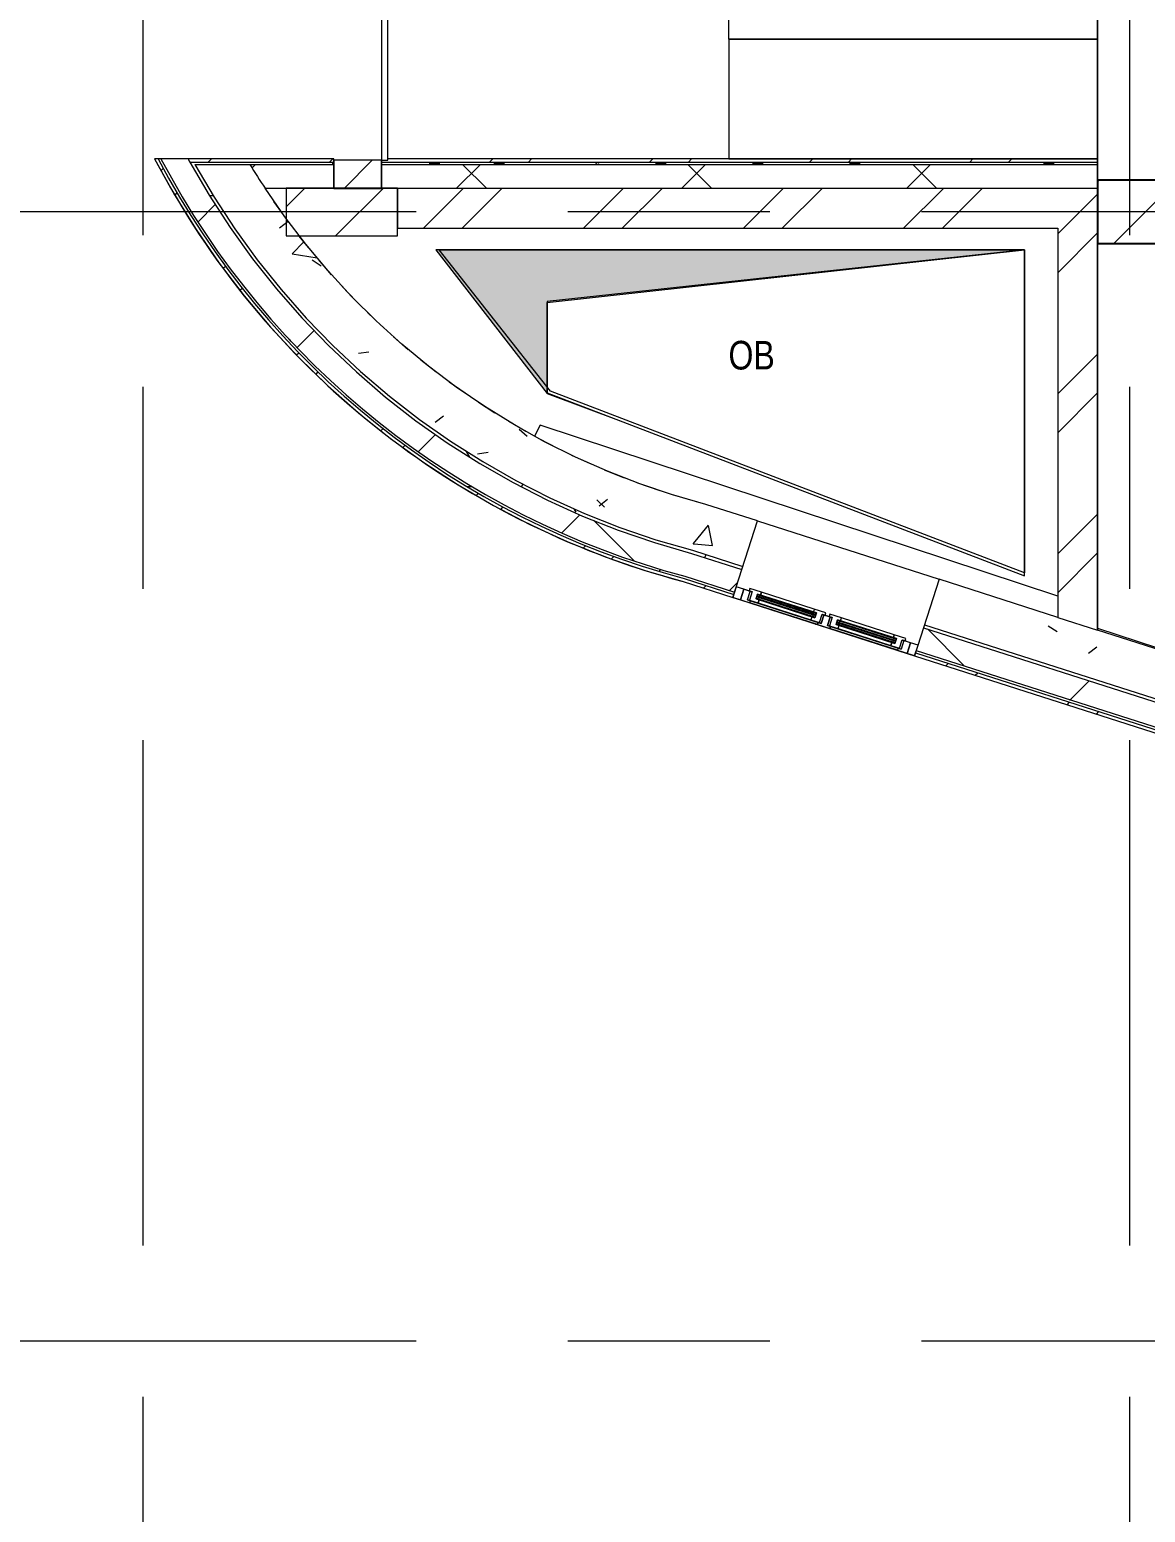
# Model space of a CAD drawing. Header units: millimetres. Extents: x 46431 to 216095, y -43515 to 31605.
# Drawn here: x 56621 to 63632, y -32459 to -23138 of the extents above; entities that cross this region are included whole.
import ezdxf

# ---------------------------------------------------------------- set-up
doc = ezdxf.new("R2010")
doc.units = ezdxf.units.MM
doc.linetypes.add('Осевые', pattern=[6350, 1270, -952.5, 3175, -952.5])
for name, color, linetype, lineweight in [('Двери', 7, 'Continuous', 9), ('Каркас_Импост', 7, 'Continuous', 9), ('Колонны', 7, 'Continuous', 9), ('Колонны-1', 7, 'Continuous', 25), ('Обобщенные модели', 7, 'Continuous', 9), ('Общие ребра', 7, 'Continuous', 9), ('Окна', 7, 'Continuous', 9), ('Окна-1', 7, 'Continuous', 18), ('Оси-2', 7, 'Осевые', 9), ('Остекление', 7, 'Continuous', 9), ('Панель', 7, 'Continuous', 9), ('Перекрытия', 7, 'Continuous', 9), ('Стены', 7, 'Continuous', 9), ('Стены-1', 7, 'Continuous', 18), ('Типовые аннотации', 7, 'Continuous', 9), ('Фундамент несущей конструкции', 7, 'Continuous', 9), ('Штриховка разреза-3', 7, 'Continuous', 9), ('Элементы узлов', 7, 'Continuous', 9), ('Элементы узлов-1', 7, 'Continuous', 5)]:
    doc.layers.add(name, color=color, linetype=linetype, lineweight=lineweight)
doc.layers.add('Обобщенные модели-1', color=7, linetype='Continuous', lineweight=9, true_color=0xffbc79)
doc.layers.add('Окна-2', color=7, linetype='Continuous', lineweight=9, true_color=0x804000)
doc.styles.add('Arial', font='Arial.ttf', dxfattribs={"width": 0.8, "height": 180})
pattern_1 = [(45, (0, 0), (-502.894, 502.894), []), (45, (0, 762), (-502.894, 502.894), [])]
pattern_2 = [(45, (0, 0), (-493.914, 493.914), []), (45, (493.9, 0), (-493.914, 493.914), [873.125, -174.625, 6.706, -167.919])]
pattern_3 = [(50, (0, 0), (1457.472, -127.512), [152.4, -1676.4]), (355, (0, 0), (-281.942, 1528.454), [121.92, -1341.12]), (100.451, (121.5, -10.6), (1175.54, 1400.933), [129.52, -1424.72]), (46.184, (0, 406.4), (2168.632, -336.34), [228.6, -2514.6]), (96.636, (180.7, 378.4), (1899.22, 1979.42), [194.28, -2137.08]), (351.184, (0, 406.4), (1899.24, 1979.4), [182.88, -2011.68]), (21, (203.2, 304.8), (1212.915, -818.121), [152.4, -1676.4]), (326, (203.2, 304.8), (494.417, 1473.504), [121.92, -1341.12]), (71.451, (304.3, 236.6), (1707.337, 655.37), [129.52, -1424.72]), (37.5, (0, 0), (24.7094, 676.4402), [67.056, -1257.808, 67.056, -1294.384, -1346.2]), (37.5, (0, 0), (24.7094, 676.4402), [-2686.304, 67.056, -1279.144]), (7.5, (0, 0), (534.558, 801.444), [67.056, -709.168, 67.056, -1227.328, -513.08]), (7.5, (0, 0), (534.558, 801.444), [-2070.608, 67.056, -446.024]), (327.5, (-453.14, 0), (1084.7275, -45.8312), [67.056, -440.944, 67.056, -1517.904, -2103.12]), (327.5, (-453.14, 0), (1084.7275, -45.8312), [-2092.96, 67.056, -2036.064]), (317.5, (-656.3, 0), (1185.035, 203.414), [67.056, -593.344, 67.056, -985.52, -1493.52]), (317.5, (-656.3, 0), (1185.035, 203.414), [-1712.976, 67.056, -1426.464])]
pattern_4 = [(0, (0, 0), (812.8, 203.2), [67.056, -542.544, 67.056, -542.544, -3251.2]), (0, (0, 0), (812.8, 203.2), [-1219.2, 67.056, -1152.144, 67.056, -542.544, -1422.4]), (0, (0, 0), (812.8, 203.2), [-3048, 67.056, -339.344, 67.056, -948.944]), (120, (304.8, 101.6), (-582.37636, 602.30545), [67.056, -542.544, 67.056, -542.544, -3251.2]), (120, (304.8, 101.6), (-582.37636, 602.30545), [-1219.2, 67.056, -1152.144, 67.056, -542.544, -1422.4]), (120, (304.8, 101.6), (-582.37636, 602.30545), [-3048, 67.056, -339.344, 67.056, -948.944]), (240, (406.4, 508), (-230.42364, -805.50545), [67.056, -542.544, 67.056, -542.544, -3251.2]), (240, (406.4, 508), (-230.42364, -805.50545), [-1219.2, 67.056, -1152.144, 67.056, -542.544, -1422.4]), (240, (406.4, 508), (-230.42364, -805.50545), [-3048, 67.056, -339.344, 67.056, -948.944])]
pattern_5 = [(45, (0, 0), (-707.107, 707.107), []), (135, (0, 0), (-707.107, -707.107), [])]

# ---------------------------------------------------------------- blocks, each defined once
blk = doc.blocks.new('Стена наружная на отм_-10_450 - Стена наружная на отм_-10_450-507337-План 1-го этажа на отм_ -6_000')
at = {"layer": 'Фундамент несущей конструкции'}
for p, q in [((59829.5, -25623.3), (59793.2, -25693)), ((63081.6, -26698.9), (59829.5, -25623.3))]:
    blk.add_line(p, q, dxfattribs=at)
blk = doc.blocks.new('Колонна 40-55 - Колонна 40-55-731198-План 1-го этажа на отм_ -6_000')
at = {"layer": 'Колонны'}
h = blk.add_hatch(dxfattribs=at)
h.set_pattern_fill('FP_8', color=256, style=0, pattern_type=2)
h.set_pattern_definition(pattern_2)
h.paths.add_polyline_path([(63331.6, -24482.9), (63731.6, -24482.9), (63731.6, -24082.9), (63331.6, -24082.9), (63331.6, -24321.8)], flags=0)
at = {"layer": 'Колонны-1'}
for p, q in [((63731.6, -24082.9), (63331.6, -24082.9)), ((63331.6, -24082.9), (63331.6, -24482.9)), ((63731.6, -24482.9), (63731.6, -24082.9)), ((63331.6, -24482.9), (63731.6, -24482.9))]:
    blk.add_line(p, q, dxfattribs=at)
blk = doc.blocks.new('Окно 2-Распашное - Один переплет с многокамерным стеклопакетом - 30674-99 - ОК-1 1200-1800-V20-План 1-го этажа на отм_ -6_000')
at = {"layer": 'Каркас_Импост'}
for p, q in [((-550, 252.5), (-550, 182.5)), ((-487, 252.5), (-550, 252.5)), ((-507, 182.5), (-507, 238.5)), ((-507, 238.5), (-487, 238.5)), ((-21, 238.5), (-507, 238.5)), ((-507, 182.5), (-507, 238.5)), ((-438, 236.5), (-495, 236.5)), ((-495, 236.5), (-495, 180.5)), ((-487, 238.5), (-487, 252.5)), ((-487, 252.5), (-41, 252.5)), ((-487, 238.5), (-487, 252.5)), ((-41, 238.5), (-487, 238.5)), ((-458, 184.5), (-458, 216.5)), ((-458, 216.5), (-438, 216.5)), ((-70, 216.5), (-458, 216.5)), ((-458, 216.5), (-458, 184.5)), ((-438, 216.5), (-438, 236.5)), ((-90, 236.5), (-438, 236.5)), ((-438, 236.5), (-438, 216.5)), ((-438, 216.5), (-90, 216.5)), ((-33, 236.5), (-90, 236.5)), ((-90, 236.5), (-90, 216.5)), ((-90, 236.5), (-90, 216.5)), ((-90, 216.5), (-70, 216.5)), ((-70, 216.5), (-70, 184.5)), ((-70, 216.5), (-70, 184.5)), ((41, 252.5), (-41, 252.5)), ((-41, 252.5), (-41, 238.5)), ((-41, 238.5), (-41, 252.5)), ((-41, 238.5), (-21, 238.5)), ((-33, 180.5), (-33, 236.5)), ((-21, 238.5), (-21, 182.5)), ((-21, 182.5), (-21, 238.5)), ((21, 182.5), (21, 238.5)), ((21, 238.5), (41, 238.5)), ((21, 238.5), (21, 182.5)), ((507, 238.5), (21, 238.5)), ((90, 236.5), (33, 236.5)), ((33, 236.5), (33, 180.5)), ((41, 238.5), (41, 252.5)), ((41, 252.5), (487, 252.5)), ((41, 252.5), (41, 238.5)), ((487, 238.5), (41, 238.5)), ((70, 184.5), (70, 216.5)), ((70, 216.5), (90, 216.5)), ((458, 216.5), (70, 216.5)), ((70, 184.5), (70, 216.5)), ((90, 216.5), (90, 236.5)), ((90, 216.5), (90, 236.5)), ((438, 236.5), (90, 236.5)), ((90, 216.5), (438, 216.5)), ((438, 236.5), (438, 216.5)), ((495, 236.5), (438, 236.5)), ((438, 216.5), (438, 236.5)), ((438, 216.5), (458, 216.5)), ((458, 216.5), (458, 184.5)), ((458, 184.5), (458, 216.5)), ((550, 252.5), (487, 252.5)), ((487, 252.5), (487, 238.5)), ((487, 252.5), (487, 238.5)), ((487, 238.5), (507, 238.5)), ((495, 180.5), (495, 236.5)), ((507, 238.5), (507, 182.5)), ((507, 238.5), (507, 182.5)), ((550, 182.5), (550, 252.5)), ((-550, 182.5), (-507, 182.5)), ((-495, 180.5), (-515, 180.5)), ((-515, 180.5), (-515, 166.5)), ((-515, 166.5), (-438, 166.5)), ((-495, 182.5), (-507, 182.5)), ((-438, 184.5), (-458, 184.5)), ((-458, 184.5), (-70, 184.5)), ((-438, 166.5), (-438, 184.5)), ((-90, 184.5), (-438, 184.5)), ((-438, 184.5), (-438, 166.5)), ((-438, 166.5), (-90, 166.5)), ((-70, 184.5), (-90, 184.5)), ((-90, 184.5), (-90, 166.5)), ((-90, 184.5), (-90, 166.5)), ((-90, 166.5), (-13, 166.5)), ((-21, 182.5), (-33, 182.5)), ((-13, 180.5), (-33, 180.5)), ((-21, 182.5), (21, 182.5)), ((-13, 166.5), (-13, 180.5)), ((33, 180.5), (13, 180.5)), ((13, 180.5), (13, 166.5)), ((13, 166.5), (90, 166.5)), ((33, 182.5), (21, 182.5)), ((90, 184.5), (70, 184.5)), ((70, 184.5), (458, 184.5)), ((90, 166.5), (90, 184.5)), ((90, 166.5), (90, 184.5)), ((438, 184.5), (90, 184.5)), ((90, 166.5), (438, 166.5)), ((458, 184.5), (438, 184.5)), ((438, 184.5), (438, 166.5)), ((438, 166.5), (438, 184.5)), ((438, 166.5), (515, 166.5)), ((507, 182.5), (495, 182.5)), ((515, 180.5), (495, 180.5)), ((507, 182.5), (550, 182.5)), ((515, 166.5), (515, 180.5))]:
    blk.add_line(p, q, dxfattribs=at)
at = {"layer": 'Окна'}
for p, q in [((-437.6, 252.5), (-487, 252.5)), ((-487, 252.5), (-474.6, 252.5)), ((-443, 202.5), (-443, 212.5)), ((-85, 212.5), (-443, 212.5)), ((-443, 202.5), (-85, 202.5)), ((-443, 188.5), (-443, 198.5)), ((-85, 198.5), (-443, 198.5)), ((-443, 188.5), (-85, 188.5)), ((-85, 202.5), (-85, 212.5)), ((-85, 188.5), (-85, 198.5)), ((-53.3, 252.5), (-41, 252.5)), ((53.3, 252.5), (41, 252.5)), ((85, 202.5), (85, 212.5)), ((85, 212.5), (443, 212.5)), ((443, 202.5), (85, 202.5)), ((85, 188.5), (85, 198.5)), ((85, 198.5), (443, 198.5)), ((443, 188.5), (85, 188.5)), ((438.2, 252.5), (487, 252.5)), ((443, 202.5), (443, 212.5)), ((443, 188.5), (443, 198.5)), ((487, 252.5), (474.8, 252.5))]:
    blk.add_line(p, q, dxfattribs=at)
at = {"layer": 'Окна-1'}
for p, q in [((-458, 212.5), (-458, 202.5)), ((-443, 212.5), (-458, 212.5)), ((-458, 202.5), (-443, 202.5)), ((-458, 198.5), (-458, 188.5)), ((-443, 198.5), (-458, 198.5)), ((-458, 188.5), (-443, 188.5)), ((-443, 202.5), (-443, 212.5)), ((-443, 188.5), (-443, 198.5)), ((-70, 212.5), (-85, 212.5)), ((-85, 212.5), (-85, 202.5)), ((-85, 202.5), (-70, 202.5)), ((-70, 198.5), (-85, 198.5)), ((-85, 198.5), (-85, 188.5)), ((-85, 188.5), (-70, 188.5)), ((-70, 202.5), (-70, 212.5)), ((-70, 188.5), (-70, 198.5)), ((70, 212.5), (85, 212.5)), ((70, 202.5), (70, 212.5)), ((85, 202.5), (70, 202.5)), ((70, 198.5), (85, 198.5)), ((70, 188.5), (70, 198.5)), ((85, 188.5), (70, 188.5)), ((85, 212.5), (85, 202.5)), ((85, 198.5), (85, 188.5)), ((443, 212.5), (458, 212.5)), ((443, 202.5), (443, 212.5)), ((458, 202.5), (443, 202.5)), ((443, 198.5), (458, 198.5)), ((443, 188.5), (443, 198.5)), ((458, 188.5), (443, 188.5)), ((458, 212.5), (458, 202.5)), ((458, 198.5), (458, 188.5))]:
    blk.add_line(p, q, dxfattribs=at)
at = {"layer": 'Окна-2'}
for p, q in [((-600, 252.5), (-600, 182.5)), ((-550, 252.5), (-600, 252.5)), ((-550, 182.5), (-550, 252.5)), ((550, 252.5), (-550, 252.5)), ((-550, 182.5), (-550, 252.5)), ((600, 252.5), (550, 252.5)), ((550, 252.5), (550, 182.5)), ((550, 182.5), (550, 252.5)), ((600, 182.5), (600, 252.5)), ((-600, 182.5), (-550, 182.5)), ((-550, 182.5), (-495, 182.5)), ((-33, 182.5), (33, 182.5)), ((495, 182.5), (550, 182.5)), ((550, 182.5), (600, 182.5))]:
    blk.add_line(p, q, dxfattribs=at)
at = {"layer": 'Остекление'}
for p, q in [((-70, 216.5), (-458, 216.5)), ((-458, 216.5), (-458, 212.5)), ((-458, 212.5), (-70, 212.5)), ((-70, 202.5), (-458, 202.5)), ((-458, 202.5), (-458, 198.5)), ((-458, 198.5), (-70, 198.5)), ((-70, 188.5), (-458, 188.5)), ((-458, 188.5), (-458, 184.5)), ((-70, 212.5), (-70, 216.5)), ((-70, 198.5), (-70, 202.5)), ((-70, 184.5), (-70, 188.5)), ((70, 212.5), (70, 216.5)), ((70, 216.5), (458, 216.5)), ((458, 212.5), (70, 212.5)), ((70, 198.5), (70, 202.5)), ((70, 202.5), (458, 202.5)), ((458, 198.5), (70, 198.5)), ((70, 184.5), (70, 188.5)), ((70, 188.5), (458, 188.5)), ((458, 216.5), (458, 212.5)), ((458, 202.5), (458, 198.5)), ((458, 188.5), (458, 184.5)), ((-458, 184.5), (-70, 184.5)), ((458, 184.5), (70, 184.5))]:
    blk.add_line(p, q, dxfattribs=at)
blk = doc.blocks.new('Дверь-Подъемная-Сборная - ДН2_3550 x 4500 мм-8235996-План 1-го этажа на отм_ -6_000')
at = {"layer": 'Панель'}
for p, q in [((1775, -150), (-1775, -150)), ((-1775, -150), (-1775, -190)), ((1775, -190), (1775, -150)), ((-1775, -190), (1775, -190))]:
    blk.add_line(p, q, dxfattribs=at)
blk = doc.blocks.new('170_ОтверстиеТРАПЕЦИЯВертикальное3 - 170_ОтверстиеТРАПЕЦИЯВертикальное3-8216231-План 1-го этажа на отм_ -6_000')
at = {"layer": 'Обобщенные модели'}
for p, q in [((-1262.7, -228.9), (-1962.7, 661.1)), ((-1962.7, 661.1), (1717.3, 661.1)), ((1717.3, 661.1), (1717.3, -1370.4)), ((1717.3, -1370.4), (-1262.7, -228.9))]:
    blk.add_line(p, q, dxfattribs=at)
blk = doc.blocks.new('Перегрузочная платформа - Перегрузочная платформа-8371074-План 1-го этажа на отм_ -6_000')
at = {"layer": 'Обобщенные модели'}
for p, q in [((2030, 2320), (0, 2320)), ((0, 2320), (0, 0)), ((2030, 0), (2030, 2320)), ((0, 0), (2030, 0))]:
    blk.add_line(p, q, dxfattribs=at)

msp = doc.modelspace()

# ---------------------------------------------------------------- hatches: boundary and pattern name
at = {"layer": 'Штриховка разреза-3'}
h = msp.add_hatch(dxfattribs=at)
h.set_pattern_fill('FP_3', color=256, style=0, pattern_type=2)
h.set_pattern_definition(pattern_1)
h.paths.add_polyline_path([(60728.3, -26607.6), (60734, -26588.4), (60488.2, -26516.7), (60246.2, -26433.1), (60008.5, -26337.9), (59775.8, -26231.2), (59548.5, -26113.2), (59327.3, -25984.4), (59112.6, -25844.9), (58905, -25695.1), (58704.9, -25535.4), (58512.8, -25366.1), (58329.3, -25187.6), (58138.7, -24981.6), (57989.2, -24805), (57833.6, -24601.7), (57688.1, -24391), (57553, -24173.6), (57428.6, -23949.8), (57406.1, -23949.8), (57530.7, -24175.2), (57666.2, -24394.2), (57829.1, -24628.4), (57968.6, -24811.2), (58138.7, -25012.4), (58310.1, -25196.7), (58494.6, -25376.4), (58689.5, -25548.5), (58888.8, -25707.9), (59097.5, -25858.8), (59313.4, -25999.3), (59535.9, -26129.1), (59764.5, -26247.9), (59998.5, -26355.4), (60257.7, -26458.2), (60481.1, -26535.4), (60681.4, -26593.9)], flags=0)
h = msp.add_hatch(dxfattribs=at)
h.set_pattern_fill('FP_5', color=256, style=0, pattern_type=2)
h.set_pattern_definition(pattern_4)
h.paths.add_polyline_path([(60734, -26588.4), (60738.2, -26574), (60493.5, -26502.7), (60252.6, -26419.5), (60016, -26324.8), (59784.3, -26218.6), (59558, -26101.3), (59337.7, -25973.2), (59124, -25834.5), (58917.2, -25685.5), (58717.9, -25526.7), (58526.5, -25358.3), (58343.6, -25180.9), (58138.7, -24958.3), (58004.7, -24800.3), (57849.6, -24598.1), (57704.4, -24388.7), (57569.7, -24172.4), (57445.6, -23949.8), (57428.6, -23949.8), (57553, -24173.6), (57714.9, -24429.8), (57854.1, -24628.4), (57989.2, -24805), (58154.6, -25000.4), (58329.3, -25187.6), (58512.8, -25366.1), (58721.4, -25548.5), (58905, -25695.1), (59128.5, -25855.2), (59327.3, -25984.4), (59548.5, -26113.2), (59775.8, -26231.2), (60008.5, -26337.9), (60257.7, -26437.1), (60488.2, -26516.7), (60681.4, -26573.1)], flags=0)
h = msp.add_hatch(dxfattribs=at)
h.set_pattern_fill('FP_6', color=256, style=0, pattern_type=2)
h.set_pattern_definition(pattern_5)
h.paths.add_polyline_path([(60738.2, -26574), (60780.2, -26429.9), (60548, -26362.6), (60319.3, -26284.3), (60094.5, -26195.2), (59833.9, -26074.9), (59659, -25985.5), (59410.1, -25840.5), (59245.3, -25735.5), (59047.8, -25596), (58857.2, -25447.3), (58673.8, -25289.6), (58498.2, -25123.5), (58318.3, -24935.1), (58171.5, -24767.2), (58021.2, -24577.7), (57880.2, -24381.4), (57748.6, -24178.6), (57615.8, -23949.8), (57445.6, -23949.8), (57569.7, -24172.4), (57714.9, -24403.7), (57872.8, -24628.4), (58004.7, -24800.3), (58169.6, -24994.7), (58343.6, -25180.9), (58562.5, -25389.9), (58745.3, -25548.5), (58917.2, -25685.5), (59155.9, -25855.2), (59337.7, -25973.2), (59558, -26101.3), (59784.3, -26218.6), (60016, -26324.8), (60257.7, -26421.3), (60493.5, -26502.7), (60681.4, -26557.4)], flags=0)
h = msp.add_hatch(dxfattribs=at)
h.set_pattern_fill('FP_3', color=256, style=0, pattern_type=2)
h.set_pattern_definition(pattern_1)
h.paths.add_polyline_path([(57626.7, -23969.8), (58531.6, -23969.8), (58531.6, -23949.8), (57615.8, -23949.8), (57621.2, -23959.8)], flags=0)
h = msp.add_hatch(dxfattribs=at)
h.set_pattern_fill('FP_3', color=256, style=0, pattern_type=2)
h.set_pattern_definition(pattern_1)
h.paths.add_polyline_path([(63331.6, -23969.8), (63331.6, -23949.8), (58871.6, -23949.8), (58871.6, -23959.1), (58831.6, -23959.1), (58831.6, -23969.8), (63224.2, -23969.8)], flags=0)
h = msp.add_hatch(dxfattribs=at)
h.set_pattern_fill('FP_5', color=256, style=0, pattern_type=2)
h.set_pattern_definition(pattern_4)
h.paths.add_polyline_path([(60780.2, -26429.9), (60785.9, -26410.7), (60556.1, -26344.2), (60329.8, -26266.8), (60069.6, -26161.9), (59889.3, -26080.6), (59676.1, -25972.1), (59468.3, -25853.6), (59266.3, -25725.5), (59070.6, -25588), (58881.6, -25441.4), (58699.7, -25286), (58525.4, -25122.3), (58345.4, -24935.1), (58200.8, -24771), (58051.3, -24584.3), (57910.8, -24390.7), (57779.6, -24190.7), (57649.6, -23969.8), (57626.7, -23969.8), (57748.6, -24178.6), (57880.2, -24381.4), (58021.2, -24577.7), (58171.5, -24767.2), (58330.6, -24949.2), (58498.2, -25123.5), (58673.8, -25289.6), (58857.2, -25447.3), (59047.8, -25596), (59245.3, -25735.5), (59449.1, -25865.4), (59659, -25985.5), (59874.3, -26095.5), (60094.5, -26195.2), (60319.3, -26284.3), (60548, -26362.6), (60681.4, -26401.3)], flags=0)
h = msp.add_hatch(dxfattribs=at)
h.set_pattern_fill('FP_5', color=256, style=0, pattern_type=2)
h.set_pattern_definition(pattern_4)
h.paths.add_polyline_path([(57657.9, -23984.8), (58531.6, -23984.8), (58531.6, -23969.8), (57649.6, -23969.8), (57653.8, -23977.3)], flags=0)
h = msp.add_hatch(dxfattribs=at)
h.set_pattern_fill('FP_7', color=256, style=0, pattern_type=2)
h.set_pattern_definition(pattern_3)
h.paths.add_polyline_path([(60785.9, -26410.7), (60870, -26122.7), (60660.6, -26062.5), (60454.1, -25992.9), (60251.1, -25913.9), (60051.8, -25825.7), (59833.9, -25715.7), (59666.4, -25622.4), (59481.1, -25507.8), (59301.2, -25384.8), (59127.2, -25253.8), (58959.2, -25114.9), (58764.3, -24935.1), (58643.3, -24814.8), (58496, -24654.3), (58356.1, -24487.2), (58224, -24313.9), (58100, -24134.8), (58005.1, -23984.8), (57657.9, -23984.8), (57779.6, -24190.7), (57910.8, -24390.7), (58051.3, -24584.3), (58200.8, -24771), (58358.9, -24950.5), (58525.4, -25122.3), (58699.7, -25286), (58881.6, -25441.4), (59070.6, -25588), (59266.3, -25725.5), (59471.1, -25855.2), (59676.1, -25972.1), (59889.3, -26080.6), (60107.3, -26178.9), (60329.8, -26266.8), (60556.1, -26344.2), (60681.4, -26380.5)], flags=0)
h = msp.add_hatch(dxfattribs=at)
h.set_pattern_fill('FP_6', color=256, style=0, pattern_type=2)
h.set_pattern_definition(pattern_5)
h.paths.add_polyline_path([(58531.6, -24134.8), (58531.6, -23984.8), (58005.1, -23984.8), (58100, -24134.8), (58138.7, -24134.8)], flags=0)
h = msp.add_hatch(dxfattribs=at)
h.set_pattern_fill('FP_4', color=256, style=0, pattern_type=2)
h.set_pattern_definition([(45, (0, 0), (-424.264, 424.264), [600, -100, 20, -100]), (45, (0, 424), (-424.264, 424.264), [])])
h.paths.add_polyline_path([(58562.5, -24135.4), (58831.6, -24135.4), (58831.6, -23959.1), (58531.6, -23959.1), (58531.6, -24135.4)], flags=0)
h = msp.add_hatch(dxfattribs=at)
h.set_pattern_fill('FP_5', color=256, style=0, pattern_type=2)
h.set_pattern_definition(pattern_4)
h.paths.add_polyline_path([(63331.6, -23984.8), (63331.6, -23969.8), (58831.6, -23969.8), (58831.6, -23984.8), (63224.2, -23984.8)], flags=0)
h = msp.add_hatch(dxfattribs=at)
h.set_pattern_fill('FP_6', color=256, style=0, pattern_type=2)
h.set_pattern_definition(pattern_5)
h.paths.add_polyline_path([(63224.2, -24134.8), (63331.6, -24134.8), (63331.6, -23984.8), (58831.6, -23984.8), (58831.6, -24134.8), (59833.9, -24134.8)], flags=0)
h = msp.add_hatch(dxfattribs=at)
h.set_pattern_fill('FP_8', color=256, style=0, pattern_type=2)
h.set_pattern_definition(pattern_2)
h.paths.add_polyline_path([(58232.6, -24434.1), (58932.6, -24434.1), (58932.6, -24134.1), (58232.6, -24134.1), (58232.6, -24321.8)], flags=0)
h = msp.add_hatch(dxfattribs=at)
h.set_pattern_fill('FP_3', color=256, style=0, pattern_type=2)
h.set_pattern_definition(pattern_1)
h.paths.add_polyline_path([(59833.9, -24385.4), (63081.6, -24385.4), (63081.6, -24135.4), (58932.6, -24135.4), (58932.6, -24385.4), (58986.3, -24385.4)], flags=0)
h = msp.add_hatch(dxfattribs=at)
h.set_pattern_fill('FP_3', color=256, style=0, pattern_type=2)
h.set_pattern_definition(pattern_1)
h.paths.add_polyline_path([(63331.6, -26912.5), (63331.6, -24135.4), (63081.6, -24135.4), (63081.6, -26832.3), (63224.2, -26878)], flags=0)
h = msp.add_hatch(dxfattribs=at)
h.set_pattern_fill('FP_7', color=256, style=0, pattern_type=2)
h.set_pattern_definition(pattern_3)
h.paths.add_polyline_path([(63981, -27435.9), (64071.8, -27150), (62336.1, -26593.1), (62244.4, -26878.7), (63224.2, -27193.1)], flags=0)
h.paths.add_polyline_path([(61101.8, -26512.1), (61193.5, -26226.5), (60870, -26122.7), (60785.9, -26410.7)], flags=0)
h = msp.add_hatch(dxfattribs=at)
h.set_pattern_fill('FP_6', color=256, style=0, pattern_type=2)
h.set_pattern_definition(pattern_5)
h.paths.add_polyline_path([(63929, -27597.8), (63974.8, -27454.9), (62238.3, -26897.8), (62192.5, -27040.6), (63224.2, -27371.6)], flags=0)
h.paths.add_polyline_path([(61049.9, -26674), (61095.7, -26531.2), (60780.3, -26429.9), (60738.2, -26574)], flags=0)
h = msp.add_hatch(dxfattribs=at)
h.set_pattern_fill('FP_5', color=256, style=0, pattern_type=2)
h.set_pattern_definition(pattern_4)
h.paths.add_polyline_path([(63974.8, -27454.9), (63981, -27435.9), (62244.4, -26878.7), (62238.3, -26897.8), (63224.2, -27214.1)], flags=0)
h.paths.add_polyline_path([(61095.7, -26531.2), (61101.8, -26512.1), (60785.9, -26410.7), (60780.3, -26429.9)], flags=0)
h = msp.add_hatch(dxfattribs=at)
h.set_pattern_fill('FP_3', color=256, style=0, pattern_type=2)
h.set_pattern_definition(pattern_1)
h.paths.add_polyline_path([(63918.3, -27631.1), (63924.4, -27612), (62187.9, -27054.9), (62181.8, -27073.9), (63224.2, -27408.4)], flags=0)
h.paths.add_polyline_path([(61039.2, -26707.3), (61045.3, -26688.3), (60734, -26588.4), (60728.3, -26607.6)], flags=0)
h = msp.add_hatch(dxfattribs=at)
h.set_pattern_fill('FP_5', color=256, style=0, pattern_type=2)
h.set_pattern_definition(pattern_4)
h.paths.add_polyline_path([(63924.4, -27612), (63929, -27597.8), (62192.5, -27040.6), (62187.9, -27054.9), (63224.2, -27387.4)], flags=0)
h.paths.add_polyline_path([(61045.3, -26688.3), (61049.9, -26674), (60738.2, -26574), (60734, -26588.4)], flags=0)
at = {"layer": 'Элементы узлов-1'}
msp.add_hatch(color=256, dxfattribs=at).paths.add_polyline_path([(59873.3, -25425.4), (59873.3, -24853.6), (62873.3, -24521.1), (59173.3, -24521.1), (59833.9, -25374.5)], flags=0)

# ---------------------------------------------------------------- linework, layer by layer
at = {"layer": 'Обобщенные модели-1'}
for p, q in [((62873.3, -24521.1), (59173.3, -24521.1)), ((59173.3, -24521.1), (59873.3, -25425.4)), ((62873.3, -26552.6), (62873.3, -24521.1)), ((59873.3, -25425.4), (60338, -25600))]:
    msp.add_line(p, q, dxfattribs=at)
at = {"layer": 'Общие ребра'}
for p, q in [((63331.6, -23969.8), (63331.6, -23949.8)), ((57626.7, -23969.8), (57649.6, -23969.8)), ((57649.6, -23969.8), (57996.1, -23969.8)), ((57657.9, -23984.8), (58005.1, -23984.8)), ((57996.1, -23969.8), (58531.6, -23969.8)), ((58005.1, -23984.8), (58531.6, -23984.8)), ((58831.6, -23969.8), (63331.6, -23969.8)), ((58831.6, -23984.8), (63331.6, -23984.8)), ((63331.6, -23984.8), (63331.6, -23969.8)), ((63331.6, -24080.9), (63331.6, -23984.8)), ((58932.6, -24135.4), (58932.6, -24385.4)), ((58932.6, -24385.4), (58932.6, -24135.4)), ((63331.6, -24082.9), (63331.6, -24080.9)), ((60780.3, -26429.9), (61095.7, -26531.2)), ((60785.9, -26410.7), (61101.8, -26512.1)), ((60734, -26588.4), (61045.3, -26688.3)), ((60738.2, -26574), (61049.9, -26674)), ((63081.6, -26832.3), (63331.6, -26912.5)), ((62238.3, -26897.8), (63974.8, -27454.9)), ((62244.4, -26878.7), (63981, -27435.9)), ((62187.9, -27054.9), (63924.4, -27612)), ((62192.5, -27040.6), (63929, -27597.8))]:
    msp.add_line(p, q, dxfattribs=at)
at = {"layer": 'Общие ребра', "flags": 128}
for points in [[(57626.7, -23969.8), (57748.6, -24178.6), (57880.2, -24381.4), (58021.2, -24577.7), (58171.5, -24767.2), (58330.6, -24949.2), (58498.2, -25123.5), (58673.8, -25289.6), (58857.2, -25447.3), (59047.8, -25596), (59245.3, -25735.5), (59449.1, -25865.4), (59659, -25985.5), (59874.3, -26095.5), (60094.5, -26195.2), (60319.3, -26284.3), (60548, -26362.6), (60780.2, -26429.9)], [(57657.9, -23984.8), (57779.6, -24190.7), (57910.8, -24390.7), (58051.3, -24584.3), (58200.8, -24771), (58358.9, -24950.5), (58525.4, -25122.3), (58699.7, -25286), (58881.6, -25441.4), (59070.6, -25588), (59266.3, -25725.5), (59468.3, -25853.6), (59676.1, -25972.1), (59889.3, -26080.6), (60107.3, -26178.9), (60329.8, -26266.8), (60556.1, -26344.2), (60785.9, -26410.7)]]:
    msp.add_lwpolyline(points, dxfattribs=at)
at = {"layer": 'Общие ребра'}
for centre, radius, start, end in [((62080.9, -21511.5), 5252.5, 207.65872, 255.14088), ((62080.9, -21511.5), 5237.5, 207.74475, 255.14497), ((62179.3, -21457.5), 5199.7, 208.6398, 208.89121), ((62080.9, -21511.5), 4767.5, 211.24972, 213.38293)]:
    msp.add_arc(centre, radius, start, end, dxfattribs=at)
msp.add_open_spline([(57615.8, -23949.8), (57617.6, -23953.1), (57621.2, -23959.8), (57624.9, -23966.4), (57626.7, -23969.8)], degree=3, dxfattribs=at)
at = {"layer": 'Оси-2'}
for p, q in [((57331.6, 25417.1), (57331.6, -41733.9)), ((63531.6, 25417.1), (63531.6, -41733.9)), ((150171.6, -24282.9), (50527.1, -24282.9)), ((150171.6, -31382.9), (50565.6, -31382.9))]:
    msp.add_line(p, q, dxfattribs=at)
at = {"layer": 'Перекрытия'}
for p, q in [((63331.6, -16082.9), (63331.6, -24082.9)), ((63331.6, -26781.6), (63331.6, -20382.9)), ((63331.6, -20382.9), (63331.6, -26912.5)), ((63331.6, -23197.8), (61013.6, -23197.8)), ((61013.6, -23197.8), (61013.6, -23949.8)), ((63331.6, -23949.8), (63331.6, -23197.8)), ((61013.6, -23949.8), (63331.6, -23949.8)), ((63331.6, -24222.9), (63331.6, -24082.9)), ((63331.6, -24082.9), (63731.6, -24082.9)), ((63731.6, -24482.9), (63331.6, -24482.9)), ((63331.6, -24482.9), (63331.6, -26900.6)), ((63331.6, -26900.6), (67706.6, -28343.2))]:
    msp.add_line(p, q, dxfattribs=at)
at = {"layer": 'Стены'}
for p, q in [((57984.1, -23949.8), (57406.1, -23949.8)), ((58232.2, -24325.2), (58156.1, -24218)), ((58372.3, -24507.4), (58315, -24435)), ((58517.6, -24678.8), (58434.9, -24583.3)), ((58670.8, -24843.2), (58585.1, -24753.2)), ((58831.7, -25000.3), (58742.7, -24915.2)), ((58999.8, -25149.7), (58907.4, -25069.3)), ((59175, -25291), (59079, -25215.2)), ((59356.7, -25424), (59257.2, -25352.8)), ((59544.8, -25548.5), (59441.5, -25481.7)), ((59738.9, -25664.1), (59631.6, -25601.7)), ((59938.9, -25770.7), (59827.1, -25712.6)), ((60144.9, -25868.2), (60027.6, -25814.2)), ((60358, -25956.8), (60232.5, -25906.1)), ((60583.2, -26037.7), (60441.6, -25988.3)), ((60870, -26122.7), (60654.2, -26060.5)), ((61039.2, -26707.3), (61193.5, -26226.5)), ((61193.5, -26226.5), (62336.1, -26593.1)), ((62336.1, -26593.1), (62181.8, -27073.9)), ((62181.8, -27073.9), (61039.2, -26707.3))]:
    msp.add_line(p, q, dxfattribs=at)
at = {"layer": 'Стены', "flags": 128}
for points in [[(57406.1, -23949.8), (57530.7, -24175.2), (57666.2, -24394.2), (57812.3, -24606.4), (57968.6, -24811.2), (58134.6, -25008.1), (58310.1, -25196.7), (58494.6, -25376.4), (58687.6, -25547)], [(58689.5, -25548.5), (58888.8, -25707.9), (59097.5, -25858.8), (59313.4, -25999.3), (59535.9, -26129.1), (59764.5, -26247.9), (59998.5, -26355.4), (60237.6, -26451.3), (60481.1, -26535.4), (60728.3, -26607.6)]]:
    msp.add_lwpolyline(points, dxfattribs=at)
at = {"layer": 'Стены-1'}
for p, q in [((57615.8, -23949.8), (57406.1, -23949.8)), ((57984.1, -23949.8), (57615.8, -23949.8)), ((58531.6, -23949.8), (57984.1, -23949.8)), ((58531.6, -24134.8), (58531.6, -23949.8)), ((58831.6, -23949.8), (58831.6, -24134.8)), ((63331.6, -23949.8), (58871.6, -23949.8)), ((58831.6, -23959.1), (58531.6, -23959.1)), ((58531.6, -23959.1), (58531.6, -24135.4)), ((58831.6, -24135.4), (58831.6, -23959.1)), ((58100, -24134.8), (58531.6, -24134.8)), ((58932.6, -24134.1), (58232.6, -24134.1)), ((58232.6, -24134.1), (58232.6, -24434.1)), ((58531.6, -24135.4), (58831.6, -24135.4)), ((58831.6, -24134.8), (63331.6, -24134.8)), ((58932.6, -24135.4), (58932.6, -24134.1)), ((63081.6, -24135.4), (58932.6, -24135.4)), ((63331.6, -24135.4), (63081.6, -24135.4)), ((63331.6, -24134.8), (63331.6, -24082.9)), ((63331.6, -26912.5), (63331.6, -24135.4)), ((58932.6, -24385.4), (63081.6, -24385.4)), ((58932.6, -24434.1), (58932.6, -24385.4)), ((63081.6, -24385.4), (63081.6, -26832.3)), ((58232.6, -24434.1), (58932.6, -24434.1)), ((61193.5, -26226.5), (60870, -26122.7)), ((61039.2, -26707.3), (61193.5, -26226.5)), ((60728.3, -26607.6), (61039.2, -26707.3)), ((62336.1, -26593.1), (62181.8, -27073.9)), ((63081.6, -26832.3), (62336.1, -26593.1)), ((64072.6, -27150.2), (63331.6, -26912.5)), ((62181.8, -27073.9), (63918.3, -27631.1))]:
    msp.add_line(p, q, dxfattribs=at)
at = {"layer": 'Стены-1', "flags": 128}
msp.add_lwpolyline([(60870, -26122.7), (60660.6, -26062.5), (60454.1, -25992.9), (60251.1, -25913.9), (60051.8, -25825.7), (59856.8, -25728.4), (59666.4, -25622.4), (59481.1, -25507.8), (59301.2, -25384.8), (59127.2, -25253.8), (58959.2, -25114.9), (58797.9, -24968.5), (58643.3, -24814.8), (58496, -24654.3), (58356.1, -24487.2), (58224, -24313.9), (58100, -24134.8)], dxfattribs=at)
at = {"layer": 'Стены-1'}
msp.add_arc((62080.9, -21511.5), 5272.5, 207.54487, 255.13545, dxfattribs=at)
at = {"layer": 'Элементы узлов'}
for p, q in [((62873.3, -24521.1), (59173.3, -24521.1)), ((59173.3, -24521.1), (59873.3, -25425.4)), ((62873.3, -24521.1), (59873, -24846.2)), ((59873.3, -24853.6), (62873.3, -24521.1)), ((62873.3, -26571.1), (62873.3, -24521.1)), ((59873, -24846.2), (59873, -25421.9)), ((59873.3, -25425.4), (59873.3, -24853.6)), ((59873, -25421.9), (62873.3, -26571.1))]:
    msp.add_line(p, q, dxfattribs=at)

# ---------------------------------------------------------------- block references
at = {"layer": 'Двери', "rotation": 89.9999999999999}
msp.add_blockref('Дверь-Подъемная-Сборная - ДН2_3550 x 4500 мм-8235996-План 1-го этажа на отм_ -6_000', (58681.6, -22184.1), dxfattribs=at)
at = {"layer": 'Колонны'}
msp.add_blockref('Колонна 40-55 - Колонна 40-55-731198-План 1-го этажа на отм_ -6_000', (0, 0), dxfattribs=at)
at = {"layer": 'Обобщенные модели', "rotation": 90.00000000000006}
msp.add_blockref('Перегрузочная платформа - Перегрузочная платформа-8371074-План 1-го этажа на отм_ -6_000', (63331.6, -23197.8), dxfattribs=at)
at = {"layer": 'Окна', "rotation": 162.211162797015}
msp.add_blockref('Окно 2-Распашное - Один переплет с многокамерным стеклопакетом - 30674-99 - ОК-1 1200-1800-V20-План 1-го этажа на отм_ -6_000', (61687.6, -26650.2), dxfattribs=at)
at = {"layer": 'Фундамент несущей конструкции'}
msp.add_blockref('Стена наружная на отм_-10_450 - Стена наружная на отм_-10_450-507337-План 1-го этажа на отм_ -6_000', (0, 0), dxfattribs=at)
at = {"layer": 'Элементы узлов'}
msp.add_blockref('170_ОтверстиеТРАПЕЦИЯВертикальное3 - 170_ОтверстиеТРАПЕЦИЯВертикальное3-8216231-План 1-го этажа на отм_ -6_000', (61155.9, -25182.2), dxfattribs=at)

# ---------------------------------------------------------------- texts
at = {"layer": 'Типовые аннотации', "insert": (61012.2, -25094.2), "char_height": 180, "width": 359.156, "attachment_point": 1, "style": 'Arial'}
msp.add_mtext('ОВ', dxfattribs=at)

doc.saveas('drawing.dxf')
